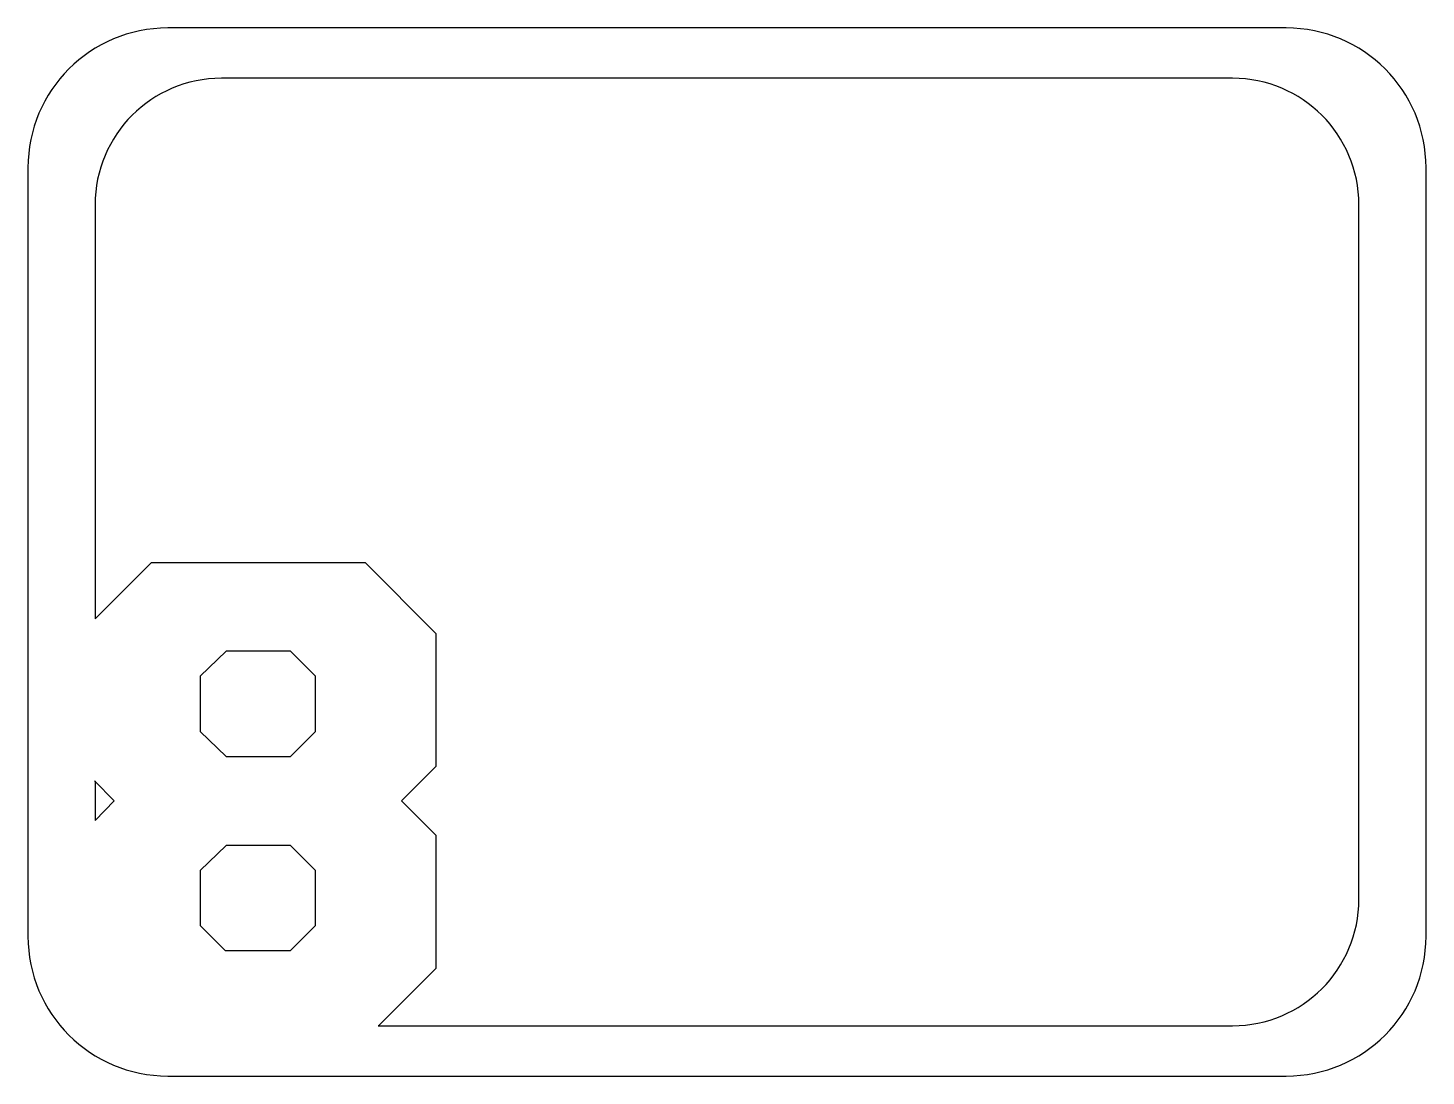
# Model space of a CAD drawing. Header units: centimetres. Extents: x -5.66 to 1.96, y 1.29 to 7.
import ezdxf

# ---------------------------------------------------------------- set-up
doc = ezdxf.new("R2010")
doc.units = ezdxf.units.CM
doc.header["$MEASUREMENT"] = 0
doc.layers.add('Camada 1', color=7, linetype='Continuous')

msp = doc.modelspace()

# ---------------------------------------------------------------- linework, layer by layer
at = {"layer": 'Camada 1'}
msp.add_open_spline([(1.95792, 2.04888), (1.95792, 1.62806), (1.61674, 1.28688), (1.19589, 1.28688), (1.19589, 1.28688), (1.19589, 1.28688), (-4.90011, 1.28688), (-4.90011, 1.28688), (-4.90011, 1.28688), (-5.32093, 1.28688), (-5.66211, 1.62806), (-5.66211, 2.04888), (-5.66211, 2.04888), (-5.66211, 2.04888), (-5.66211, 6.23988), (-5.66211, 6.23988), (-5.66211, 6.23988), (-5.66211, 6.66073), (-5.32093, 7.00188), (-4.90011, 7.00188), (-4.90011, 7.00188), (-4.90011, 7.00188), (1.19589, 7.00188), (1.19589, 7.00188), (1.19589, 7.00188), (1.61674, 7.00188), (1.95792, 6.66073), (1.95792, 6.23988), (1.95792, 6.23988), (1.95792, 6.23988), (1.95792, 2.04888), (1.95792, 2.04888)], degree=3, knots=[0, 0, 0, 0, 0.1111111, 0.1111111, 0.1111111, 0.1111111, 0.2222222, 0.2222222, 0.2222222, 0.2222222, 0.3333333, 0.3333333, 0.3333333, 0.3333333, 0.4444444, 0.4444444, 0.4444444, 0.4444444, 0.5555556, 0.5555556, 0.5555556, 0.5555556, 0.6666667, 0.6666667, 0.6666667, 0.6666667, 0.7777778, 0.7777778, 0.7777778, 0.7777778, 1, 1, 1, 1], dxfattribs=at)
at = {"layer": 'Camada 1', "color": 7}
for points, knots in [([(-5.29619, 3.78031), (-5.29619, 3.78031), (-5.29619, 6.03863), (-5.29619, 6.03863), (-5.29619, 6.03863), (-5.29619, 6.41905), (-4.98779, 6.72745), (-4.60737, 6.72745), (-4.60737, 6.72745), (-4.60737, 6.72745), (0.90318, 6.72745), (0.90318, 6.72745), (0.90318, 6.72745), (1.28362, 6.72745), (1.59202, 6.41905), (1.59202, 6.03863), (1.59202, 6.03863), (1.59202, 6.03863), (1.59202, 2.25011), (1.59202, 2.25011), (1.59202, 2.25011), (1.59202, 1.86969), (1.28362, 1.56129), (0.90318, 1.56129), (0.90318, 1.56129), (0.90318, 1.56129), (-3.75415, 1.56131), (-3.75415, 1.56131), (-3.75415, 1.56131), (-3.75415, 1.56131), (-3.74931, 1.56216), (-3.74931, 1.56216), (-3.74931, 1.56216), (-3.74931, 1.56216), (-3.43829, 1.87318), (-3.43829, 1.87318), (-3.43829, 1.87318), (-3.43829, 1.87318), (-3.43829, 2.59953), (-3.43829, 2.59953), (-3.43829, 2.59953), (-3.43829, 2.59953), (-3.62572, 2.78699), (-3.62572, 2.78699), (-3.62572, 2.78699), (-3.62572, 2.78699), (-3.43829, 2.97445), (-3.43829, 2.97445), (-3.43829, 2.97445), (-3.43829, 2.97445), (-3.43829, 3.70081), (-3.43829, 3.70081), (-3.43829, 3.70081), (-3.43829, 3.70081), (-3.8249, 4.08742), (-3.8249, 4.08742), (-3.8249, 4.08742), (-3.8249, 4.08742), (-4.98867, 4.08742), (-4.98867, 4.08742), (-4.98867, 4.08742), (-4.98867, 4.08742), (-5.29577, 3.78032), (-5.29577, 3.78032), (-5.29577, 3.78032), (-5.29577, 3.78032), (-5.29619, 3.78031), (-5.29619, 3.78031)], [0, 0, 0, 0, 0.0555556, 0.0555556, 0.0555556, 0.0555556, 0.1111111, 0.1111111, 0.1111111, 0.1111111, 0.1666667, 0.1666667, 0.1666667, 0.1666667, 0.2222222, 0.2222222, 0.2222222, 0.2222222, 0.2777778, 0.2777778, 0.2777778, 0.2777778, 0.3333333, 0.3333333, 0.3333333, 0.3333333, 0.3888889, 0.3888889, 0.3888889, 0.3888889, 0.4444444, 0.4444444, 0.4444444, 0.4444444, 0.5, 0.5, 0.5, 0.5, 0.5555556, 0.5555556, 0.5555556, 0.5555556, 0.6111111, 0.6111111, 0.6111111, 0.6111111, 0.6666667, 0.6666667, 0.6666667, 0.6666667, 0.7222222, 0.7222222, 0.7222222, 0.7222222, 0.7777778, 0.7777778, 0.7777778, 0.7777778, 0.8333333, 0.8333333, 0.8333333, 0.8333333, 0.8888889, 0.8888889, 0.8888889, 0.8888889, 1, 1, 1, 1]), ([(-4.72313, 3.16579), (-4.72313, 3.16579), (-4.72313, 3.46649), (-4.72313, 3.46649), (-4.72313, 3.46649), (-4.72313, 3.46649), (-4.58253, 3.60318), (-4.58253, 3.60318), (-4.58253, 3.60318), (-4.58253, 3.60318), (-4.23106, 3.60318), (-4.23106, 3.60318), (-4.23106, 3.60318), (-4.23106, 3.60318), (-4.09437, 3.46649), (-4.09437, 3.46649), (-4.09437, 3.46649), (-4.09437, 3.46649), (-4.09437, 3.16579), (-4.09437, 3.16579), (-4.09437, 3.16579), (-4.09437, 3.16579), (-4.23106, 3.02911), (-4.23106, 3.02911), (-4.23106, 3.02911), (-4.23106, 3.02911), (-4.58253, 3.02911), (-4.58253, 3.02911), (-4.58253, 3.02911), (-4.58253, 3.02911), (-4.72313, 3.16579), (-4.72313, 3.16579)], [0, 0, 0, 0, 0.1111111, 0.1111111, 0.1111111, 0.1111111, 0.2222222, 0.2222222, 0.2222222, 0.2222222, 0.3333333, 0.3333333, 0.3333333, 0.3333333, 0.4444444, 0.4444444, 0.4444444, 0.4444444, 0.5555556, 0.5555556, 0.5555556, 0.5555556, 0.6666667, 0.6666667, 0.6666667, 0.6666667, 0.7777778, 0.7777778, 0.7777778, 0.7777778, 1, 1, 1, 1]), ([(-5.2987, 2.89624), (-5.2987, 2.89624), (-5.19176, 2.78699), (-5.19176, 2.78699), (-5.19176, 2.78699), (-5.19176, 2.78699), (-5.29669, 2.67978), (-5.29669, 2.67978), (-5.29669, 2.67978), (-5.29669, 2.67978), (-5.29619, 2.67978), (-5.29619, 2.67978), (-5.29619, 2.67978), (-5.29619, 2.67978), (-5.29619, 2.89481), (-5.29619, 2.89481), (-5.29619, 2.89481), (-5.29619, 2.89481), (-5.2987, 2.89624), (-5.2987, 2.89624)], [0, 0, 0, 0, 0.1666667, 0.1666667, 0.1666667, 0.1666667, 0.3333333, 0.3333333, 0.3333333, 0.3333333, 0.5, 0.5, 0.5, 0.5, 0.6666667, 0.6666667, 0.6666667, 0.6666667, 1, 1, 1, 1]), ([(-4.72313, 2.10749), (-4.72313, 2.10749), (-4.72313, 2.40818), (-4.72313, 2.40818), (-4.72313, 2.40818), (-4.72313, 2.40818), (-4.58253, 2.54487), (-4.58253, 2.54487), (-4.58253, 2.54487), (-4.58253, 2.54487), (-4.23106, 2.54487), (-4.23106, 2.54487), (-4.23106, 2.54487), (-4.23106, 2.54487), (-4.09437, 2.40818), (-4.09437, 2.40818), (-4.09437, 2.40818), (-4.09437, 2.40818), (-4.09437, 2.10749), (-4.09437, 2.10749), (-4.09437, 2.10749), (-4.09437, 2.10749), (-4.23106, 1.9708), (-4.23106, 1.9708), (-4.23106, 1.9708), (-4.23106, 1.9708), (-4.58645, 1.9708), (-4.58645, 1.9708), (-4.58645, 1.9708), (-4.58645, 1.9708), (-4.72313, 2.10749), (-4.72313, 2.10749)], [0, 0, 0, 0, 0.1111111, 0.1111111, 0.1111111, 0.1111111, 0.2222222, 0.2222222, 0.2222222, 0.2222222, 0.3333333, 0.3333333, 0.3333333, 0.3333333, 0.4444444, 0.4444444, 0.4444444, 0.4444444, 0.5555556, 0.5555556, 0.5555556, 0.5555556, 0.6666667, 0.6666667, 0.6666667, 0.6666667, 0.7777778, 0.7777778, 0.7777778, 0.7777778, 1, 1, 1, 1])]:
    msp.add_open_spline(points, degree=3, knots=knots, dxfattribs=at)

doc.saveas('drawing.dxf')
